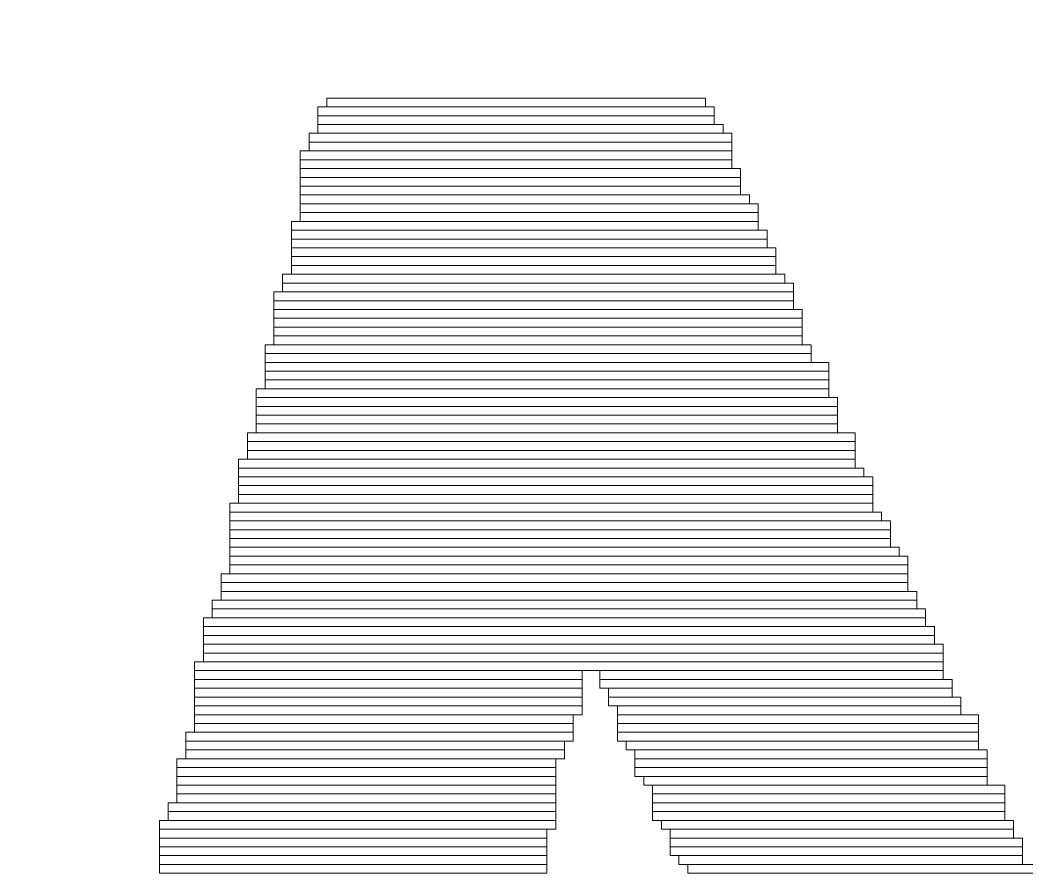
# Model space of a CAD drawing. Header units: millimetres. Extents: x -19.4 to 22.9, y -18.1 to 22.2.
# Drawn here: x 0.741 to 3.645, y -15.9 to -13.453 of the extents above; entities that cross this region are included whole.
import ezdxf

# ---------------------------------------------------------------- set-up
doc = ezdxf.new("R2010")
doc.units = ezdxf.units.MM
doc.header["$MEASUREMENT"] = 0
doc.layers.add('BG_OUTLINE', color=7, linetype='Continuous')
doc.layers.add('MA_PEN3', color=7, linetype='Continuous')

msp = doc.modelspace()

# ---------------------------------------------------------------- linework, layer by layer
at = {"layer": 'BG_OUTLINE', "lineweight": 9}
msp.add_open_spline([(-13.5636, -18.0908), (-13.5636, -18.0908), (13.4366, -18.0908), (13.4366, -18.0908), (13.4366, -18.0908), (13.4366, -18.0908), (13.4366, 12.9092), (13.4366, 12.9092), (13.4366, 12.9092), (13.4366, 12.9092), (-13.5636, 12.9092), (-13.5636, 12.9092), (-13.5636, 12.9092), (-13.5636, 12.9092), (-13.5636, -18.0908), (-13.5636, -18.0908)], degree=3, knots=[0, 0, 0, 0, 0.25, 0.25, 0.25, 0.25, 0.5, 0.5, 0.5, 0.5, 0.75, 0.75, 0.75, 0.75, 1, 1, 1, 1], dxfattribs=at)
at = {"layer": 'MA_PEN3', "lineweight": 9}
for points in [[(1.6002, -13.7286), (1.6002, -13.7286), (1.6002, -13.7032), (1.6002, -13.7032), (1.6002, -13.7032), (1.6002, -13.7032), (2.7432, -13.7032), (2.7432, -13.7032), (2.7432, -13.7032), (2.7432, -13.7032), (2.7432, -13.7286), (2.7432, -13.7286), (2.7432, -13.7286), (2.7432, -13.7286), (1.6002, -13.7286), (1.6002, -13.7286)], [(1.6256, -13.7032), (1.6256, -13.7032), (1.6256, -13.6778), (1.6256, -13.6778), (1.6256, -13.6778), (1.6256, -13.6778), (2.7178, -13.6778), (2.7178, -13.6778), (2.7178, -13.6778), (2.7178, -13.6778), (2.7178, -13.7032), (2.7178, -13.7032), (2.7178, -13.7032), (2.7178, -13.7032), (1.6256, -13.7032), (1.6256, -13.7032)], [(1.6002, -13.754), (1.6002, -13.754), (1.6002, -13.7286), (1.6002, -13.7286), (1.6002, -13.7286), (1.6002, -13.7286), (2.7432, -13.7286), (2.7432, -13.7286), (2.7432, -13.7286), (2.7432, -13.7286), (2.7432, -13.754), (2.7432, -13.754), (2.7432, -13.754), (2.7432, -13.754), (1.6002, -13.754), (1.6002, -13.754)], [(1.6002, -13.7794), (1.6002, -13.7794), (1.6002, -13.754), (1.6002, -13.754), (1.6002, -13.754), (1.6002, -13.754), (2.7686, -13.754), (2.7686, -13.754), (2.7686, -13.754), (2.7686, -13.754), (2.7686, -13.7794), (2.7686, -13.7794), (2.7686, -13.7794), (2.7686, -13.7794), (1.6002, -13.7794), (1.6002, -13.7794)], [(1.5748, -13.8048), (1.5748, -13.8048), (1.5748, -13.7794), (1.5748, -13.7794), (1.5748, -13.7794), (1.5748, -13.7794), (2.794, -13.7794), (2.794, -13.7794), (2.794, -13.7794), (2.794, -13.7794), (2.794, -13.8048), (2.794, -13.8048), (2.794, -13.8048), (2.794, -13.8048), (1.5748, -13.8048), (1.5748, -13.8048)], [(1.5748, -13.8302), (1.5748, -13.8302), (1.5748, -13.8048), (1.5748, -13.8048), (1.5748, -13.8048), (1.5748, -13.8048), (2.794, -13.8048), (2.794, -13.8048), (2.794, -13.8048), (2.794, -13.8048), (2.794, -13.8302), (2.794, -13.8302), (2.794, -13.8302), (2.794, -13.8302), (1.5748, -13.8302), (1.5748, -13.8302)], [(1.5494, -13.8556), (1.5494, -13.8556), (1.5494, -13.8302), (1.5494, -13.8302), (1.5494, -13.8302), (1.5494, -13.8302), (2.794, -13.8302), (2.794, -13.8302), (2.794, -13.8302), (2.794, -13.8302), (2.794, -13.8556), (2.794, -13.8556), (2.794, -13.8556), (2.794, -13.8556), (1.5494, -13.8556), (1.5494, -13.8556)], [(1.5494, -13.881), (1.5494, -13.881), (1.5494, -13.8556), (1.5494, -13.8556), (1.5494, -13.8556), (1.5494, -13.8556), (2.794, -13.8556), (2.794, -13.8556), (2.794, -13.8556), (2.794, -13.8556), (2.794, -13.881), (2.794, -13.881), (2.794, -13.881), (2.794, -13.881), (1.5494, -13.881), (1.5494, -13.881)], [(1.5494, -13.9064), (1.5494, -13.9064), (1.5494, -13.881), (1.5494, -13.881), (1.5494, -13.881), (1.5494, -13.881), (2.8194, -13.881), (2.8194, -13.881), (2.8194, -13.881), (2.8194, -13.881), (2.8194, -13.9064), (2.8194, -13.9064), (2.8194, -13.9064), (2.8194, -13.9064), (1.5494, -13.9064), (1.5494, -13.9064)], [(1.5494, -13.9318), (1.5494, -13.9318), (1.5494, -13.9064), (1.5494, -13.9064), (1.5494, -13.9064), (1.5494, -13.9064), (2.8194, -13.9064), (2.8194, -13.9064), (2.8194, -13.9064), (2.8194, -13.9064), (2.8194, -13.9318), (2.8194, -13.9318), (2.8194, -13.9318), (2.8194, -13.9318), (1.5494, -13.9318), (1.5494, -13.9318)], [(1.5494, -13.9572), (1.5494, -13.9572), (1.5494, -13.9318), (1.5494, -13.9318), (1.5494, -13.9318), (1.5494, -13.9318), (2.8194, -13.9318), (2.8194, -13.9318), (2.8194, -13.9318), (2.8194, -13.9318), (2.8194, -13.9572), (2.8194, -13.9572), (2.8194, -13.9572), (2.8194, -13.9572), (1.5494, -13.9572), (1.5494, -13.9572)], [(1.5494, -13.9826), (1.5494, -13.9826), (1.5494, -13.9572), (1.5494, -13.9572), (1.5494, -13.9572), (1.5494, -13.9572), (2.8448, -13.9572), (2.8448, -13.9572), (2.8448, -13.9572), (2.8448, -13.9572), (2.8448, -13.9826), (2.8448, -13.9826), (2.8448, -13.9826), (2.8448, -13.9826), (1.5494, -13.9826), (1.5494, -13.9826)], [(1.5494, -14.008), (1.5494, -14.008), (1.5494, -13.9826), (1.5494, -13.9826), (1.5494, -13.9826), (1.5494, -13.9826), (2.8702, -13.9826), (2.8702, -13.9826), (2.8702, -13.9826), (2.8702, -13.9826), (2.8702, -14.008), (2.8702, -14.008), (2.8702, -14.008), (2.8702, -14.008), (1.5494, -14.008), (1.5494, -14.008)], [(1.5494, -14.0334), (1.5494, -14.0334), (1.5494, -14.008), (1.5494, -14.008), (1.5494, -14.008), (1.5494, -14.008), (2.8702, -14.008), (2.8702, -14.008), (2.8702, -14.008), (2.8702, -14.008), (2.8702, -14.0334), (2.8702, -14.0334), (2.8702, -14.0334), (2.8702, -14.0334), (1.5494, -14.0334), (1.5494, -14.0334)], [(1.524, -14.0588), (1.524, -14.0588), (1.524, -14.0334), (1.524, -14.0334), (1.524, -14.0334), (1.524, -14.0334), (2.8702, -14.0334), (2.8702, -14.0334), (2.8702, -14.0334), (2.8702, -14.0334), (2.8702, -14.0588), (2.8702, -14.0588), (2.8702, -14.0588), (2.8702, -14.0588), (1.524, -14.0588), (1.524, -14.0588)], [(1.524, -14.0842), (1.524, -14.0842), (1.524, -14.0588), (1.524, -14.0588), (1.524, -14.0588), (1.524, -14.0588), (2.8956, -14.0588), (2.8956, -14.0588), (2.8956, -14.0588), (2.8956, -14.0588), (2.8956, -14.0842), (2.8956, -14.0842), (2.8956, -14.0842), (2.8956, -14.0842), (1.524, -14.0842), (1.524, -14.0842)], [(1.524, -14.1096), (1.524, -14.1096), (1.524, -14.0842), (1.524, -14.0842), (1.524, -14.0842), (1.524, -14.0842), (2.8956, -14.0842), (2.8956, -14.0842), (2.8956, -14.0842), (2.8956, -14.0842), (2.8956, -14.1096), (2.8956, -14.1096), (2.8956, -14.1096), (2.8956, -14.1096), (1.524, -14.1096), (1.524, -14.1096)], [(1.524, -14.135), (1.524, -14.135), (1.524, -14.1096), (1.524, -14.1096), (1.524, -14.1096), (1.524, -14.1096), (2.921, -14.1096), (2.921, -14.1096), (2.921, -14.1096), (2.921, -14.1096), (2.921, -14.135), (2.921, -14.135), (2.921, -14.135), (2.921, -14.135), (1.524, -14.135), (1.524, -14.135)], [(1.524, -14.1604), (1.524, -14.1604), (1.524, -14.135), (1.524, -14.135), (1.524, -14.135), (1.524, -14.135), (2.921, -14.135), (2.921, -14.135), (2.921, -14.135), (2.921, -14.135), (2.921, -14.1604), (2.921, -14.1604), (2.921, -14.1604), (2.921, -14.1604), (1.524, -14.1604), (1.524, -14.1604)], [(1.524, -14.1858), (1.524, -14.1858), (1.524, -14.1604), (1.524, -14.1604), (1.524, -14.1604), (1.524, -14.1604), (2.921, -14.1604), (2.921, -14.1604), (2.921, -14.1604), (2.921, -14.1604), (2.921, -14.1858), (2.921, -14.1858), (2.921, -14.1858), (2.921, -14.1858), (1.524, -14.1858), (1.524, -14.1858)], [(1.4986, -14.2112), (1.4986, -14.2112), (1.4986, -14.1858), (1.4986, -14.1858), (1.4986, -14.1858), (1.4986, -14.1858), (2.9464, -14.1858), (2.9464, -14.1858), (2.9464, -14.1858), (2.9464, -14.1858), (2.9464, -14.2112), (2.9464, -14.2112), (2.9464, -14.2112), (2.9464, -14.2112), (1.4986, -14.2112), (1.4986, -14.2112)], [(1.4986, -14.2366), (1.4986, -14.2366), (1.4986, -14.2112), (1.4986, -14.2112), (1.4986, -14.2112), (1.4986, -14.2112), (2.9718, -14.2112), (2.9718, -14.2112), (2.9718, -14.2112), (2.9718, -14.2112), (2.9718, -14.2366), (2.9718, -14.2366), (2.9718, -14.2366), (2.9718, -14.2366), (1.4986, -14.2366), (1.4986, -14.2366)], [(1.4732, -14.262), (1.4732, -14.262), (1.4732, -14.2366), (1.4732, -14.2366), (1.4732, -14.2366), (1.4732, -14.2366), (2.9718, -14.2366), (2.9718, -14.2366), (2.9718, -14.2366), (2.9718, -14.2366), (2.9718, -14.262), (2.9718, -14.262), (2.9718, -14.262), (2.9718, -14.262), (1.4732, -14.262), (1.4732, -14.262)], [(1.4732, -14.2874), (1.4732, -14.2874), (1.4732, -14.262), (1.4732, -14.262), (1.4732, -14.262), (1.4732, -14.262), (2.9718, -14.262), (2.9718, -14.262), (2.9718, -14.262), (2.9718, -14.262), (2.9718, -14.2874), (2.9718, -14.2874), (2.9718, -14.2874), (2.9718, -14.2874), (1.4732, -14.2874), (1.4732, -14.2874)], [(1.4732, -14.3128), (1.4732, -14.3128), (1.4732, -14.2874), (1.4732, -14.2874), (1.4732, -14.2874), (1.4732, -14.2874), (2.9972, -14.2874), (2.9972, -14.2874), (2.9972, -14.2874), (2.9972, -14.2874), (2.9972, -14.3128), (2.9972, -14.3128), (2.9972, -14.3128), (2.9972, -14.3128), (1.4732, -14.3128), (1.4732, -14.3128)], [(1.4732, -14.3382), (1.4732, -14.3382), (1.4732, -14.3128), (1.4732, -14.3128), (1.4732, -14.3128), (1.4732, -14.3128), (2.9972, -14.3128), (2.9972, -14.3128), (2.9972, -14.3128), (2.9972, -14.3128), (2.9972, -14.3382), (2.9972, -14.3382), (2.9972, -14.3382), (2.9972, -14.3382), (1.4732, -14.3382), (1.4732, -14.3382)], [(1.4732, -14.3636), (1.4732, -14.3636), (1.4732, -14.3382), (1.4732, -14.3382), (1.4732, -14.3382), (1.4732, -14.3382), (2.9972, -14.3382), (2.9972, -14.3382), (2.9972, -14.3382), (2.9972, -14.3382), (2.9972, -14.3636), (2.9972, -14.3636), (2.9972, -14.3636), (2.9972, -14.3636), (1.4732, -14.3636), (1.4732, -14.3636)], [(1.4732, -14.389), (1.4732, -14.389), (1.4732, -14.3636), (1.4732, -14.3636), (1.4732, -14.3636), (1.4732, -14.3636), (2.9972, -14.3636), (2.9972, -14.3636), (2.9972, -14.3636), (2.9972, -14.3636), (2.9972, -14.389), (2.9972, -14.389), (2.9972, -14.389), (2.9972, -14.389), (1.4732, -14.389), (1.4732, -14.389)], [(1.4478, -14.4144), (1.4478, -14.4144), (1.4478, -14.389), (1.4478, -14.389), (1.4478, -14.389), (1.4478, -14.389), (3.0226, -14.389), (3.0226, -14.389), (3.0226, -14.389), (3.0226, -14.389), (3.0226, -14.4144), (3.0226, -14.4144), (3.0226, -14.4144), (3.0226, -14.4144), (1.4478, -14.4144), (1.4478, -14.4144)], [(1.4478, -14.4398), (1.4478, -14.4398), (1.4478, -14.4144), (1.4478, -14.4144), (1.4478, -14.4144), (1.4478, -14.4144), (3.0226, -14.4144), (3.0226, -14.4144), (3.0226, -14.4144), (3.0226, -14.4144), (3.0226, -14.4398), (3.0226, -14.4398), (3.0226, -14.4398), (3.0226, -14.4398), (1.4478, -14.4398), (1.4478, -14.4398)], [(1.4478, -14.4652), (1.4478, -14.4652), (1.4478, -14.4398), (1.4478, -14.4398), (1.4478, -14.4398), (1.4478, -14.4398), (3.0734, -14.4398), (3.0734, -14.4398), (3.0734, -14.4398), (3.0734, -14.4398), (3.0734, -14.4652), (3.0734, -14.4652), (3.0734, -14.4652), (3.0734, -14.4652), (1.4478, -14.4652), (1.4478, -14.4652)], [(1.4478, -14.4906), (1.4478, -14.4906), (1.4478, -14.4652), (1.4478, -14.4652), (1.4478, -14.4652), (1.4478, -14.4652), (3.0734, -14.4652), (3.0734, -14.4652), (3.0734, -14.4652), (3.0734, -14.4652), (3.0734, -14.4906), (3.0734, -14.4906), (3.0734, -14.4906), (3.0734, -14.4906), (1.4478, -14.4906), (1.4478, -14.4906)], [(1.4224, -14.5414), (1.4224, -14.5414), (1.4224, -14.516), (1.4224, -14.516), (1.4224, -14.516), (1.4224, -14.516), (3.0734, -14.516), (3.0734, -14.516), (3.0734, -14.516), (3.0734, -14.516), (3.0734, -14.5414), (3.0734, -14.5414), (3.0734, -14.5414), (3.0734, -14.5414), (1.4224, -14.5414), (1.4224, -14.5414)], [(1.4478, -14.516), (1.4478, -14.516), (1.4478, -14.4906), (1.4478, -14.4906), (1.4478, -14.4906), (1.4478, -14.4906), (3.0734, -14.4906), (3.0734, -14.4906), (3.0734, -14.4906), (3.0734, -14.4906), (3.0734, -14.516), (3.0734, -14.516), (3.0734, -14.516), (3.0734, -14.516), (1.4478, -14.516), (1.4478, -14.516)], [(1.4224, -14.5668), (1.4224, -14.5668), (1.4224, -14.5414), (1.4224, -14.5414), (1.4224, -14.5414), (1.4224, -14.5414), (3.0988, -14.5414), (3.0988, -14.5414), (3.0988, -14.5414), (3.0988, -14.5414), (3.0988, -14.5668), (3.0988, -14.5668), (3.0988, -14.5668), (3.0988, -14.5668), (1.4224, -14.5668), (1.4224, -14.5668)], [(1.4224, -14.5922), (1.4224, -14.5922), (1.4224, -14.5668), (1.4224, -14.5668), (1.4224, -14.5668), (1.4224, -14.5668), (3.0988, -14.5668), (3.0988, -14.5668), (3.0988, -14.5668), (3.0988, -14.5668), (3.0988, -14.5922), (3.0988, -14.5922), (3.0988, -14.5922), (3.0988, -14.5922), (1.4224, -14.5922), (1.4224, -14.5922)], [(1.4224, -14.6176), (1.4224, -14.6176), (1.4224, -14.5922), (1.4224, -14.5922), (1.4224, -14.5922), (1.4224, -14.5922), (3.0988, -14.5922), (3.0988, -14.5922), (3.0988, -14.5922), (3.0988, -14.5922), (3.0988, -14.6176), (3.0988, -14.6176), (3.0988, -14.6176), (3.0988, -14.6176), (1.4224, -14.6176), (1.4224, -14.6176)], [(1.4224, -14.643), (1.4224, -14.643), (1.4224, -14.6176), (1.4224, -14.6176), (1.4224, -14.6176), (1.4224, -14.6176), (3.0988, -14.6176), (3.0988, -14.6176), (3.0988, -14.6176), (3.0988, -14.6176), (3.0988, -14.643), (3.0988, -14.643), (3.0988, -14.643), (3.0988, -14.643), (1.4224, -14.643), (1.4224, -14.643)], [(1.397, -14.6684), (1.397, -14.6684), (1.397, -14.643), (1.397, -14.643), (1.397, -14.643), (1.397, -14.643), (3.1496, -14.643), (3.1496, -14.643), (3.1496, -14.643), (3.1496, -14.643), (3.1496, -14.6684), (3.1496, -14.6684), (3.1496, -14.6684), (3.1496, -14.6684), (1.397, -14.6684), (1.397, -14.6684)], [(1.397, -14.6938), (1.397, -14.6938), (1.397, -14.6684), (1.397, -14.6684), (1.397, -14.6684), (1.397, -14.6684), (3.1496, -14.6684), (3.1496, -14.6684), (3.1496, -14.6684), (3.1496, -14.6684), (3.1496, -14.6938), (3.1496, -14.6938), (3.1496, -14.6938), (3.1496, -14.6938), (1.397, -14.6938), (1.397, -14.6938)], [(1.3716, -14.7446), (1.3716, -14.7446), (1.3716, -14.7192), (1.3716, -14.7192), (1.3716, -14.7192), (1.3716, -14.7192), (3.1496, -14.7192), (3.1496, -14.7192), (3.1496, -14.7192), (3.1496, -14.7192), (3.1496, -14.7446), (3.1496, -14.7446), (3.1496, -14.7446), (3.1496, -14.7446), (1.3716, -14.7446), (1.3716, -14.7446)], [(1.397, -14.7192), (1.397, -14.7192), (1.397, -14.6938), (1.397, -14.6938), (1.397, -14.6938), (1.397, -14.6938), (3.1496, -14.6938), (3.1496, -14.6938), (3.1496, -14.6938), (3.1496, -14.6938), (3.1496, -14.7192), (3.1496, -14.7192), (3.1496, -14.7192), (3.1496, -14.7192), (1.397, -14.7192), (1.397, -14.7192)], [(1.3716, -14.77), (1.3716, -14.77), (1.3716, -14.7446), (1.3716, -14.7446), (1.3716, -14.7446), (1.3716, -14.7446), (3.175, -14.7446), (3.175, -14.7446), (3.175, -14.7446), (3.175, -14.7446), (3.175, -14.77), (3.175, -14.77), (3.175, -14.77), (3.175, -14.77), (1.3716, -14.77), (1.3716, -14.77)], [(1.3716, -14.7954), (1.3716, -14.7954), (1.3716, -14.77), (1.3716, -14.77), (1.3716, -14.77), (1.3716, -14.77), (3.2004, -14.77), (3.2004, -14.77), (3.2004, -14.77), (3.2004, -14.77), (3.2004, -14.7954), (3.2004, -14.7954), (3.2004, -14.7954), (3.2004, -14.7954), (1.3716, -14.7954), (1.3716, -14.7954)], [(1.3716, -14.8208), (1.3716, -14.8208), (1.3716, -14.7954), (1.3716, -14.7954), (1.3716, -14.7954), (1.3716, -14.7954), (3.2004, -14.7954), (3.2004, -14.7954), (3.2004, -14.7954), (3.2004, -14.7954), (3.2004, -14.8208), (3.2004, -14.8208), (3.2004, -14.8208), (3.2004, -14.8208), (1.3716, -14.8208), (1.3716, -14.8208)], [(1.3716, -14.8462), (1.3716, -14.8462), (1.3716, -14.8208), (1.3716, -14.8208), (1.3716, -14.8208), (1.3716, -14.8208), (3.2004, -14.8208), (3.2004, -14.8208), (3.2004, -14.8208), (3.2004, -14.8208), (3.2004, -14.8462), (3.2004, -14.8462), (3.2004, -14.8462), (3.2004, -14.8462), (1.3716, -14.8462), (1.3716, -14.8462)], [(1.3462, -14.8716), (1.3462, -14.8716), (1.3462, -14.8462), (1.3462, -14.8462), (1.3462, -14.8462), (1.3462, -14.8462), (3.2004, -14.8462), (3.2004, -14.8462), (3.2004, -14.8462), (3.2004, -14.8462), (3.2004, -14.8716), (3.2004, -14.8716), (3.2004, -14.8716), (3.2004, -14.8716), (1.3462, -14.8716), (1.3462, -14.8716)], [(1.3462, -14.897), (1.3462, -14.897), (1.3462, -14.8716), (1.3462, -14.8716), (1.3462, -14.8716), (1.3462, -14.8716), (3.2258, -14.8716), (3.2258, -14.8716), (3.2258, -14.8716), (3.2258, -14.8716), (3.2258, -14.897), (3.2258, -14.897), (3.2258, -14.897), (3.2258, -14.897), (1.3462, -14.897), (1.3462, -14.897)], [(1.3462, -14.9224), (1.3462, -14.9224), (1.3462, -14.897), (1.3462, -14.897), (1.3462, -14.897), (1.3462, -14.897), (3.2512, -14.897), (3.2512, -14.897), (3.2512, -14.897), (3.2512, -14.897), (3.2512, -14.9224), (3.2512, -14.9224), (3.2512, -14.9224), (3.2512, -14.9224), (1.3462, -14.9224), (1.3462, -14.9224)], [(1.3462, -14.9478), (1.3462, -14.9478), (1.3462, -14.9224), (1.3462, -14.9224), (1.3462, -14.9224), (1.3462, -14.9224), (3.2512, -14.9224), (3.2512, -14.9224), (3.2512, -14.9224), (3.2512, -14.9224), (3.2512, -14.9478), (3.2512, -14.9478), (3.2512, -14.9478), (3.2512, -14.9478), (1.3462, -14.9478), (1.3462, -14.9478)], [(1.3462, -14.9732), (1.3462, -14.9732), (1.3462, -14.9478), (1.3462, -14.9478), (1.3462, -14.9478), (1.3462, -14.9478), (3.2512, -14.9478), (3.2512, -14.9478), (3.2512, -14.9478), (3.2512, -14.9478), (3.2512, -14.9732), (3.2512, -14.9732), (3.2512, -14.9732), (3.2512, -14.9732), (1.3462, -14.9732), (1.3462, -14.9732)], [(1.3462, -14.9986), (1.3462, -14.9986), (1.3462, -14.9732), (1.3462, -14.9732), (1.3462, -14.9732), (1.3462, -14.9732), (3.2766, -14.9732), (3.2766, -14.9732), (3.2766, -14.9732), (3.2766, -14.9732), (3.2766, -14.9986), (3.2766, -14.9986), (3.2766, -14.9986), (3.2766, -14.9986), (1.3462, -14.9986), (1.3462, -14.9986)], [(1.3462, -15.024), (1.3462, -15.024), (1.3462, -14.9986), (1.3462, -14.9986), (1.3462, -14.9986), (1.3462, -14.9986), (3.302, -14.9986), (3.302, -14.9986), (3.302, -14.9986), (3.302, -14.9986), (3.302, -15.024), (3.302, -15.024), (3.302, -15.024), (3.302, -15.024), (1.3462, -15.024), (1.3462, -15.024)], [(1.3462, -15.0494), (1.3462, -15.0494), (1.3462, -15.024), (1.3462, -15.024), (1.3462, -15.024), (1.3462, -15.024), (3.302, -15.024), (3.302, -15.024), (3.302, -15.024), (3.302, -15.024), (3.302, -15.0494), (3.302, -15.0494), (3.302, -15.0494), (3.302, -15.0494), (1.3462, -15.0494), (1.3462, -15.0494)], [(1.3208, -15.0748), (1.3208, -15.0748), (1.3208, -15.0494), (1.3208, -15.0494), (1.3208, -15.0494), (1.3208, -15.0494), (3.302, -15.0494), (3.302, -15.0494), (3.302, -15.0494), (3.302, -15.0494), (3.302, -15.0748), (3.302, -15.0748), (3.302, -15.0748), (3.302, -15.0748), (1.3208, -15.0748), (1.3208, -15.0748)], [(1.3208, -15.1002), (1.3208, -15.1002), (1.3208, -15.0748), (1.3208, -15.0748), (1.3208, -15.0748), (1.3208, -15.0748), (3.302, -15.0748), (3.302, -15.0748), (3.302, -15.0748), (3.302, -15.0748), (3.302, -15.1002), (3.302, -15.1002), (3.302, -15.1002), (3.302, -15.1002), (1.3208, -15.1002), (1.3208, -15.1002)], [(1.2954, -15.151), (1.2954, -15.151), (1.2954, -15.1256), (1.2954, -15.1256), (1.2954, -15.1256), (1.2954, -15.1256), (3.3274, -15.1256), (3.3274, -15.1256), (3.3274, -15.1256), (3.3274, -15.1256), (3.3274, -15.151), (3.3274, -15.151), (3.3274, -15.151), (3.3274, -15.151), (1.2954, -15.151), (1.2954, -15.151)], [(1.3208, -15.1256), (1.3208, -15.1256), (1.3208, -15.1002), (1.3208, -15.1002), (1.3208, -15.1002), (1.3208, -15.1002), (3.3274, -15.1002), (3.3274, -15.1002), (3.3274, -15.1002), (3.3274, -15.1002), (3.3274, -15.1256), (3.3274, -15.1256), (3.3274, -15.1256), (3.3274, -15.1256), (1.3208, -15.1256), (1.3208, -15.1256)], [(1.2954, -15.1764), (1.2954, -15.1764), (1.2954, -15.151), (1.2954, -15.151), (1.2954, -15.151), (1.2954, -15.151), (3.3528, -15.151), (3.3528, -15.151), (3.3528, -15.151), (3.3528, -15.151), (3.3528, -15.1764), (3.3528, -15.1764), (3.3528, -15.1764), (3.3528, -15.1764), (1.2954, -15.1764), (1.2954, -15.1764)], [(1.27, -15.2018), (1.27, -15.2018), (1.27, -15.1764), (1.27, -15.1764), (1.27, -15.1764), (1.27, -15.1764), (3.3528, -15.1764), (3.3528, -15.1764), (3.3528, -15.1764), (3.3528, -15.1764), (3.3528, -15.2018), (3.3528, -15.2018), (3.3528, -15.2018), (3.3528, -15.2018), (1.27, -15.2018), (1.27, -15.2018)], [(1.27, -15.2272), (1.27, -15.2272), (1.27, -15.2018), (1.27, -15.2018), (1.27, -15.2018), (1.27, -15.2018), (3.3782, -15.2018), (3.3782, -15.2018), (3.3782, -15.2018), (3.3782, -15.2018), (3.3782, -15.2272), (3.3782, -15.2272), (3.3782, -15.2272), (3.3782, -15.2272), (1.27, -15.2272), (1.27, -15.2272)], [(1.27, -15.2526), (1.27, -15.2526), (1.27, -15.2272), (1.27, -15.2272), (1.27, -15.2272), (1.27, -15.2272), (3.3782, -15.2272), (3.3782, -15.2272), (3.3782, -15.2272), (3.3782, -15.2272), (3.3782, -15.2526), (3.3782, -15.2526), (3.3782, -15.2526), (3.3782, -15.2526), (1.27, -15.2526), (1.27, -15.2526)], [(1.27, -15.278), (1.27, -15.278), (1.27, -15.2526), (1.27, -15.2526), (1.27, -15.2526), (1.27, -15.2526), (3.4036, -15.2526), (3.4036, -15.2526), (3.4036, -15.2526), (3.4036, -15.2526), (3.4036, -15.278), (3.4036, -15.278), (3.4036, -15.278), (3.4036, -15.278), (1.27, -15.278), (1.27, -15.278)], [(1.27, -15.3034), (1.27, -15.3034), (1.27, -15.278), (1.27, -15.278), (1.27, -15.278), (1.27, -15.278), (3.4036, -15.278), (3.4036, -15.278), (3.4036, -15.278), (3.4036, -15.278), (3.4036, -15.3034), (3.4036, -15.3034), (3.4036, -15.3034), (3.4036, -15.3034), (1.27, -15.3034), (1.27, -15.3034)], [(1.2446, -15.3288), (1.2446, -15.3288), (1.2446, -15.3034), (1.2446, -15.3034), (1.2446, -15.3034), (1.2446, -15.3034), (3.4036, -15.3034), (3.4036, -15.3034), (3.4036, -15.3034), (3.4036, -15.3034), (3.4036, -15.3288), (3.4036, -15.3288), (3.4036, -15.3288), (3.4036, -15.3288), (1.2446, -15.3288), (1.2446, -15.3288)], [(1.2446, -15.3542), (1.2446, -15.3542), (1.2446, -15.3288), (1.2446, -15.3288), (1.2446, -15.3288), (1.2446, -15.3288), (2.3622, -15.3288), (2.3622, -15.3288), (2.3622, -15.3288), (2.3622, -15.3288), (2.3622, -15.3542), (2.3622, -15.3542), (2.3622, -15.3542), (2.3622, -15.3542), (1.2446, -15.3542), (1.2446, -15.3542)], [(2.4129, -15.3542), (2.4129, -15.3542), (2.4129, -15.3288), (2.4129, -15.3288), (2.4129, -15.3288), (2.4129, -15.3288), (3.4036, -15.3288), (3.4036, -15.3288), (3.4036, -15.3288), (3.4036, -15.3288), (3.4036, -15.3542), (3.4036, -15.3542), (3.4036, -15.3542), (3.4036, -15.3542), (2.4129, -15.3542), (2.4129, -15.3542)], [(1.2446, -15.3796), (1.2446, -15.3796), (1.2446, -15.3542), (1.2446, -15.3542), (1.2446, -15.3542), (1.2446, -15.3542), (2.3622, -15.3542), (2.3622, -15.3542), (2.3622, -15.3542), (2.3622, -15.3542), (2.3622, -15.3796), (2.3622, -15.3796), (2.3622, -15.3796), (2.3622, -15.3796), (1.2446, -15.3796), (1.2446, -15.3796)], [(2.4129, -15.3796), (2.4129, -15.3796), (2.4129, -15.3542), (2.4129, -15.3542), (2.4129, -15.3542), (2.4129, -15.3542), (3.429, -15.3542), (3.429, -15.3542), (3.429, -15.3542), (3.429, -15.3542), (3.429, -15.3796), (3.429, -15.3796), (3.429, -15.3796), (3.429, -15.3796), (2.4129, -15.3796), (2.4129, -15.3796)], [(1.2446, -15.405), (1.2446, -15.405), (1.2446, -15.3796), (1.2446, -15.3796), (1.2446, -15.3796), (1.2446, -15.3796), (2.3622, -15.3796), (2.3622, -15.3796), (2.3622, -15.3796), (2.3622, -15.3796), (2.3622, -15.405), (2.3622, -15.405), (2.3622, -15.405), (2.3622, -15.405), (1.2446, -15.405), (1.2446, -15.405)], [(2.4384, -15.405), (2.4384, -15.405), (2.4384, -15.3796), (2.4384, -15.3796), (2.4384, -15.3796), (2.4384, -15.3796), (3.429, -15.3796), (3.429, -15.3796), (3.429, -15.3796), (3.429, -15.3796), (3.429, -15.405), (3.429, -15.405), (3.429, -15.405), (3.429, -15.405), (2.4384, -15.405), (2.4384, -15.405)], [(1.2446, -15.4304), (1.2446, -15.4304), (1.2446, -15.405), (1.2446, -15.405), (1.2446, -15.405), (1.2446, -15.405), (2.3622, -15.405), (2.3622, -15.405), (2.3622, -15.405), (2.3622, -15.405), (2.3622, -15.4304), (2.3622, -15.4304), (2.3622, -15.4304), (2.3622, -15.4304), (1.2446, -15.4304), (1.2446, -15.4304)], [(2.4384, -15.4304), (2.4384, -15.4304), (2.4384, -15.405), (2.4384, -15.405), (2.4384, -15.405), (2.4384, -15.405), (3.4544, -15.405), (3.4544, -15.405), (3.4544, -15.405), (3.4544, -15.405), (3.4544, -15.4304), (3.4544, -15.4304), (3.4544, -15.4304), (3.4544, -15.4304), (2.4384, -15.4304), (2.4384, -15.4304)], [(1.2446, -15.4558), (1.2446, -15.4558), (1.2446, -15.4304), (1.2446, -15.4304), (1.2446, -15.4304), (1.2446, -15.4304), (2.3622, -15.4304), (2.3622, -15.4304), (2.3622, -15.4304), (2.3622, -15.4304), (2.3622, -15.4558), (2.3622, -15.4558), (2.3622, -15.4558), (2.3622, -15.4558), (1.2446, -15.4558), (1.2446, -15.4558)], [(2.4638, -15.4558), (2.4638, -15.4558), (2.4638, -15.4304), (2.4638, -15.4304), (2.4638, -15.4304), (2.4638, -15.4304), (3.4544, -15.4304), (3.4544, -15.4304), (3.4544, -15.4304), (3.4544, -15.4304), (3.4544, -15.4558), (3.4544, -15.4558), (3.4544, -15.4558), (3.4544, -15.4558), (2.4638, -15.4558), (2.4638, -15.4558)], [(1.2446, -15.4812), (1.2446, -15.4812), (1.2446, -15.4558), (1.2446, -15.4558), (1.2446, -15.4558), (1.2446, -15.4558), (2.3368, -15.4558), (2.3368, -15.4558), (2.3368, -15.4558), (2.3368, -15.4558), (2.3368, -15.4812), (2.3368, -15.4812), (2.3368, -15.4812), (2.3368, -15.4812), (1.2446, -15.4812), (1.2446, -15.4812)], [(2.4638, -15.4812), (2.4638, -15.4812), (2.4638, -15.4558), (2.4638, -15.4558), (2.4638, -15.4558), (2.4638, -15.4558), (3.5052, -15.4558), (3.5052, -15.4558), (3.5052, -15.4558), (3.5052, -15.4558), (3.5052, -15.4812), (3.5052, -15.4812), (3.5052, -15.4812), (3.5052, -15.4812), (2.4638, -15.4812), (2.4638, -15.4812)], [(1.2446, -15.5066), (1.2446, -15.5066), (1.2446, -15.4812), (1.2446, -15.4812), (1.2446, -15.4812), (1.2446, -15.4812), (2.3368, -15.4812), (2.3368, -15.4812), (2.3368, -15.4812), (2.3368, -15.4812), (2.3368, -15.5066), (2.3368, -15.5066), (2.3368, -15.5066), (2.3368, -15.5066), (1.2446, -15.5066), (1.2446, -15.5066)], [(2.4638, -15.5066), (2.4638, -15.5066), (2.4638, -15.4812), (2.4638, -15.4812), (2.4638, -15.4812), (2.4638, -15.4812), (3.5052, -15.4812), (3.5052, -15.4812), (3.5052, -15.4812), (3.5052, -15.4812), (3.5052, -15.5066), (3.5052, -15.5066), (3.5052, -15.5066), (3.5052, -15.5066), (2.4638, -15.5066), (2.4638, -15.5066)], [(1.2192, -15.532), (1.2192, -15.532), (1.2192, -15.5066), (1.2192, -15.5066), (1.2192, -15.5066), (1.2192, -15.5066), (2.3368, -15.5066), (2.3368, -15.5066), (2.3368, -15.5066), (2.3368, -15.5066), (2.3368, -15.532), (2.3368, -15.532), (2.3368, -15.532), (2.3368, -15.532), (1.2192, -15.532), (1.2192, -15.532)], [(1.2192, -15.5574), (1.2192, -15.5574), (1.2192, -15.532), (1.2192, -15.532), (1.2192, -15.532), (1.2192, -15.532), (2.3114, -15.532), (2.3114, -15.532), (2.3114, -15.532), (2.3114, -15.532), (2.3114, -15.5574), (2.3114, -15.5574), (2.3114, -15.5574), (2.3114, -15.5574), (1.2192, -15.5574), (1.2192, -15.5574)], [(2.4638, -15.532), (2.4638, -15.532), (2.4638, -15.5066), (2.4638, -15.5066), (2.4638, -15.5066), (2.4638, -15.5066), (3.5052, -15.5066), (3.5052, -15.5066), (3.5052, -15.5066), (3.5052, -15.5066), (3.5052, -15.532), (3.5052, -15.532), (3.5052, -15.532), (3.5052, -15.532), (2.4638, -15.532), (2.4638, -15.532)], [(2.4892, -15.5574), (2.4892, -15.5574), (2.4892, -15.532), (2.4892, -15.532), (2.4892, -15.532), (2.4892, -15.532), (3.5052, -15.532), (3.5052, -15.532), (3.5052, -15.532), (3.5052, -15.532), (3.5052, -15.5574), (3.5052, -15.5574), (3.5052, -15.5574), (3.5052, -15.5574), (2.4892, -15.5574), (2.4892, -15.5574)], [(1.2192, -15.5828), (1.2192, -15.5828), (1.2192, -15.5574), (1.2192, -15.5574), (1.2192, -15.5574), (1.2192, -15.5574), (2.3114, -15.5574), (2.3114, -15.5574), (2.3114, -15.5574), (2.3114, -15.5574), (2.3114, -15.5828), (2.3114, -15.5828), (2.3114, -15.5828), (2.3114, -15.5828), (1.2192, -15.5828), (1.2192, -15.5828)], [(2.5146, -15.5828), (2.5146, -15.5828), (2.5146, -15.5574), (2.5146, -15.5574), (2.5146, -15.5574), (2.5146, -15.5574), (3.5306, -15.5574), (3.5306, -15.5574), (3.5306, -15.5574), (3.5306, -15.5574), (3.5306, -15.5828), (3.5306, -15.5828), (3.5306, -15.5828), (3.5306, -15.5828), (2.5146, -15.5828), (2.5146, -15.5828)], [(1.1938, -15.6082), (1.1938, -15.6082), (1.1938, -15.5828), (1.1938, -15.5828), (1.1938, -15.5828), (1.1938, -15.5828), (2.286, -15.5828), (2.286, -15.5828), (2.286, -15.5828), (2.286, -15.5828), (2.286, -15.6082), (2.286, -15.6082), (2.286, -15.6082), (2.286, -15.6082), (1.1938, -15.6082), (1.1938, -15.6082)], [(2.5146, -15.6082), (2.5146, -15.6082), (2.5146, -15.5828), (2.5146, -15.5828), (2.5146, -15.5828), (2.5146, -15.5828), (3.5306, -15.5828), (3.5306, -15.5828), (3.5306, -15.5828), (3.5306, -15.5828), (3.5306, -15.6082), (3.5306, -15.6082), (3.5306, -15.6082), (3.5306, -15.6082), (2.5146, -15.6082), (2.5146, -15.6082)], [(1.1938, -15.6336), (1.1938, -15.6336), (1.1938, -15.6082), (1.1938, -15.6082), (1.1938, -15.6082), (1.1938, -15.6082), (2.286, -15.6082), (2.286, -15.6082), (2.286, -15.6082), (2.286, -15.6082), (2.286, -15.6336), (2.286, -15.6336), (2.286, -15.6336), (2.286, -15.6336), (1.1938, -15.6336), (1.1938, -15.6336)], [(2.5146, -15.6336), (2.5146, -15.6336), (2.5146, -15.6082), (2.5146, -15.6082), (2.5146, -15.6082), (2.5146, -15.6082), (3.5306, -15.6082), (3.5306, -15.6082), (3.5306, -15.6082), (3.5306, -15.6082), (3.5306, -15.6336), (3.5306, -15.6336), (3.5306, -15.6336), (3.5306, -15.6336), (2.5146, -15.6336), (2.5146, -15.6336)], [(1.1938, -15.659), (1.1938, -15.659), (1.1938, -15.6336), (1.1938, -15.6336), (1.1938, -15.6336), (1.1938, -15.6336), (2.286, -15.6336), (2.286, -15.6336), (2.286, -15.6336), (2.286, -15.6336), (2.286, -15.659), (2.286, -15.659), (2.286, -15.659), (2.286, -15.659), (1.1938, -15.659), (1.1938, -15.659)], [(2.54, -15.659), (2.54, -15.659), (2.54, -15.6336), (2.54, -15.6336), (2.54, -15.6336), (2.54, -15.6336), (3.5306, -15.6336), (3.5306, -15.6336), (3.5306, -15.6336), (3.5306, -15.6336), (3.5306, -15.659), (3.5306, -15.659), (3.5306, -15.659), (3.5306, -15.659), (2.54, -15.659), (2.54, -15.659)], [(1.1938, -15.6844), (1.1938, -15.6844), (1.1938, -15.659), (1.1938, -15.659), (1.1938, -15.659), (1.1938, -15.659), (2.286, -15.659), (2.286, -15.659), (2.286, -15.659), (2.286, -15.659), (2.286, -15.6844), (2.286, -15.6844), (2.286, -15.6844), (2.286, -15.6844), (1.1938, -15.6844), (1.1938, -15.6844)], [(2.5654, -15.6844), (2.5654, -15.6844), (2.5654, -15.659), (2.5654, -15.659), (2.5654, -15.659), (2.5654, -15.659), (3.5814, -15.659), (3.5814, -15.659), (3.5814, -15.659), (3.5814, -15.659), (3.5814, -15.6844), (3.5814, -15.6844), (3.5814, -15.6844), (3.5814, -15.6844), (2.5654, -15.6844), (2.5654, -15.6844)], [(1.1938, -15.7098), (1.1938, -15.7098), (1.1938, -15.6844), (1.1938, -15.6844), (1.1938, -15.6844), (1.1938, -15.6844), (2.286, -15.6844), (2.286, -15.6844), (2.286, -15.6844), (2.286, -15.6844), (2.286, -15.7098), (2.286, -15.7098), (2.286, -15.7098), (2.286, -15.7098), (1.1938, -15.7098), (1.1938, -15.7098)], [(2.5654, -15.7098), (2.5654, -15.7098), (2.5654, -15.6844), (2.5654, -15.6844), (2.5654, -15.6844), (2.5654, -15.6844), (3.5814, -15.6844), (3.5814, -15.6844), (3.5814, -15.6844), (3.5814, -15.6844), (3.5814, -15.7098), (3.5814, -15.7098), (3.5814, -15.7098), (3.5814, -15.7098), (2.5654, -15.7098), (2.5654, -15.7098)], [(1.1684, -15.7352), (1.1684, -15.7352), (1.1684, -15.7098), (1.1684, -15.7098), (1.1684, -15.7098), (1.1684, -15.7098), (2.286, -15.7098), (2.286, -15.7098), (2.286, -15.7098), (2.286, -15.7098), (2.286, -15.7352), (2.286, -15.7352), (2.286, -15.7352), (2.286, -15.7352), (1.1684, -15.7352), (1.1684, -15.7352)], [(1.1684, -15.7606), (1.1684, -15.7606), (1.1684, -15.7352), (1.1684, -15.7352), (1.1684, -15.7352), (1.1684, -15.7352), (2.286, -15.7352), (2.286, -15.7352), (2.286, -15.7352), (2.286, -15.7352), (2.286, -15.7606), (2.286, -15.7606), (2.286, -15.7606), (2.286, -15.7606), (1.1684, -15.7606), (1.1684, -15.7606)], [(2.5654, -15.7352), (2.5654, -15.7352), (2.5654, -15.7098), (2.5654, -15.7098), (2.5654, -15.7098), (2.5654, -15.7098), (3.5814, -15.7098), (3.5814, -15.7098), (3.5814, -15.7098), (3.5814, -15.7098), (3.5814, -15.7352), (3.5814, -15.7352), (3.5814, -15.7352), (3.5814, -15.7352), (2.5654, -15.7352), (2.5654, -15.7352)], [(2.5654, -15.7606), (2.5654, -15.7606), (2.5654, -15.7352), (2.5654, -15.7352), (2.5654, -15.7352), (2.5654, -15.7352), (3.5814, -15.7352), (3.5814, -15.7352), (3.5814, -15.7352), (3.5814, -15.7352), (3.5814, -15.7606), (3.5814, -15.7606), (3.5814, -15.7606), (3.5814, -15.7606), (2.5654, -15.7606), (2.5654, -15.7606)], [(1.143, -15.786), (1.143, -15.786), (1.143, -15.7606), (1.143, -15.7606), (1.143, -15.7606), (1.143, -15.7606), (2.286, -15.7606), (2.286, -15.7606), (2.286, -15.7606), (2.286, -15.7606), (2.286, -15.786), (2.286, -15.786), (2.286, -15.786), (2.286, -15.786), (1.143, -15.786), (1.143, -15.786)], [(2.5908, -15.786), (2.5908, -15.786), (2.5908, -15.7606), (2.5908, -15.7606), (2.5908, -15.7606), (2.5908, -15.7606), (3.6068, -15.7606), (3.6068, -15.7606), (3.6068, -15.7606), (3.6068, -15.7606), (3.6068, -15.786), (3.6068, -15.786), (3.6068, -15.786), (3.6068, -15.786), (2.5908, -15.786), (2.5908, -15.786)], [(1.143, -15.8114), (1.143, -15.8114), (1.143, -15.786), (1.143, -15.786), (1.143, -15.786), (1.143, -15.786), (2.2606, -15.786), (2.2606, -15.786), (2.2606, -15.786), (2.2606, -15.786), (2.2606, -15.8114), (2.2606, -15.8114), (2.2606, -15.8114), (2.2606, -15.8114), (1.143, -15.8114), (1.143, -15.8114)], [(2.6162, -15.8114), (2.6162, -15.8114), (2.6162, -15.786), (2.6162, -15.786), (2.6162, -15.786), (2.6162, -15.786), (3.6068, -15.786), (3.6068, -15.786), (3.6068, -15.786), (3.6068, -15.786), (3.6068, -15.8114), (3.6068, -15.8114), (3.6068, -15.8114), (3.6068, -15.8114), (2.6162, -15.8114), (2.6162, -15.8114)], [(1.143, -15.8368), (1.143, -15.8368), (1.143, -15.8114), (1.143, -15.8114), (1.143, -15.8114), (1.143, -15.8114), (2.2606, -15.8114), (2.2606, -15.8114), (2.2606, -15.8114), (2.2606, -15.8114), (2.2606, -15.8368), (2.2606, -15.8368), (2.2606, -15.8368), (2.2606, -15.8368), (1.143, -15.8368), (1.143, -15.8368)], [(2.6162, -15.8368), (2.6162, -15.8368), (2.6162, -15.8114), (2.6162, -15.8114), (2.6162, -15.8114), (2.6162, -15.8114), (3.6322, -15.8114), (3.6322, -15.8114), (3.6322, -15.8114), (3.6322, -15.8114), (3.6322, -15.8368), (3.6322, -15.8368), (3.6322, -15.8368), (3.6322, -15.8368), (2.6162, -15.8368), (2.6162, -15.8368)], [(1.143, -15.8622), (1.143, -15.8622), (1.143, -15.8368), (1.143, -15.8368), (1.143, -15.8368), (1.143, -15.8368), (2.2606, -15.8368), (2.2606, -15.8368), (2.2606, -15.8368), (2.2606, -15.8368), (2.2606, -15.8622), (2.2606, -15.8622), (2.2606, -15.8622), (2.2606, -15.8622), (1.143, -15.8622), (1.143, -15.8622)], [(2.6162, -15.8622), (2.6162, -15.8622), (2.6162, -15.8368), (2.6162, -15.8368), (2.6162, -15.8368), (2.6162, -15.8368), (3.6322, -15.8368), (3.6322, -15.8368), (3.6322, -15.8368), (3.6322, -15.8368), (3.6322, -15.8622), (3.6322, -15.8622), (3.6322, -15.8622), (3.6322, -15.8622), (2.6162, -15.8622), (2.6162, -15.8622)], [(1.143, -15.8876), (1.143, -15.8876), (1.143, -15.8622), (1.143, -15.8622), (1.143, -15.8622), (1.143, -15.8622), (2.2606, -15.8622), (2.2606, -15.8622), (2.2606, -15.8622), (2.2606, -15.8622), (2.2606, -15.8876), (2.2606, -15.8876), (2.2606, -15.8876), (2.2606, -15.8876), (1.143, -15.8876), (1.143, -15.8876)], [(2.6416, -15.8876), (2.6416, -15.8876), (2.6416, -15.8622), (2.6416, -15.8622), (2.6416, -15.8622), (2.6416, -15.8622), (3.6322, -15.8622), (3.6322, -15.8622), (3.6322, -15.8622), (3.6322, -15.8622), (3.6322, -15.8876), (3.6322, -15.8876), (3.6322, -15.8876), (3.6322, -15.8876), (2.6416, -15.8876), (2.6416, -15.8876)], [(1.143, -15.913), (1.143, -15.913), (1.143, -15.8876), (1.143, -15.8876), (1.143, -15.8876), (1.143, -15.8876), (2.2606, -15.8876), (2.2606, -15.8876), (2.2606, -15.8876), (2.2606, -15.8876), (2.2606, -15.913), (2.2606, -15.913), (2.2606, -15.913), (2.2606, -15.913), (1.143, -15.913), (1.143, -15.913)], [(2.6669, -15.913), (2.6669, -15.913), (2.6669, -15.8876), (2.6669, -15.8876), (2.6669, -15.8876), (2.6669, -15.8876), (4.7752, -15.8876), (4.7752, -15.8876), (4.7752, -15.8876), (4.7752, -15.8876), (4.7752, -15.913), (4.7752, -15.913), (4.7752, -15.913), (4.7752, -15.913), (2.6669, -15.913), (2.6669, -15.913)]]:
    msp.add_open_spline(points, degree=3, knots=[0, 0, 0, 0, 0.25, 0.25, 0.25, 0.25, 0.5, 0.5, 0.5, 0.5, 0.75, 0.75, 0.75, 0.75, 1, 1, 1, 1], dxfattribs=at)

doc.saveas('drawing.dxf')
